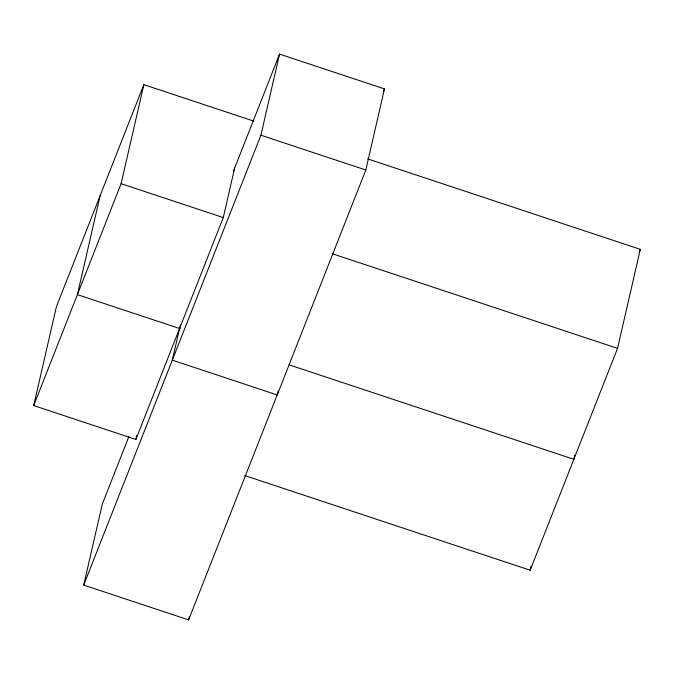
<?xml version="1.0" encoding="UTF-8"?>
<svg xmlns="http://www.w3.org/2000/svg" width="674" height="674" viewBox="0 0 674 674"><rect width="100%" height="100%" fill="white"/><g stroke="black" fill="none" stroke-linecap="round" stroke-linejoin="round"><path stroke-width="1.01" d="M234.645 168.112L223.279 217.576L135.878 439.448L33.7 405.554L56.448 306.535L143.848 84.663L253.727 121.109M100.148 195.603L77.4 294.622L180.287 328.743M33.7 405.554L121.101 183.682L143.848 84.663M233.482 171.044L279.55 54.105L384.458 88.901L365.822 170.008L188.61 619.895L83.702 585.099L102.338 503.992L128.919 436.508M135.878 439.448L136.805 435.412M180.463 324.674L172.308 360.152L277.216 394.956L278.151 390.895M83.702 585.099L260.914 135.213L279.55 54.105M188.61 619.895L189.31 616.853M244.78 475.574L530.152 570.229L531.087 566.143M574.787 455.211L573.852 459.289L289.163 364.861M530.152 570.229L617.553 348.357L640.3 249.338L367.6 158.879M383.304 91.832L384.458 88.901M639.146 252.27L640.3 249.338M260.914 135.213L365.822 170.008M121.101 183.682L223.279 217.576M332.181 253.702L617.553 348.357"/></g></svg>
